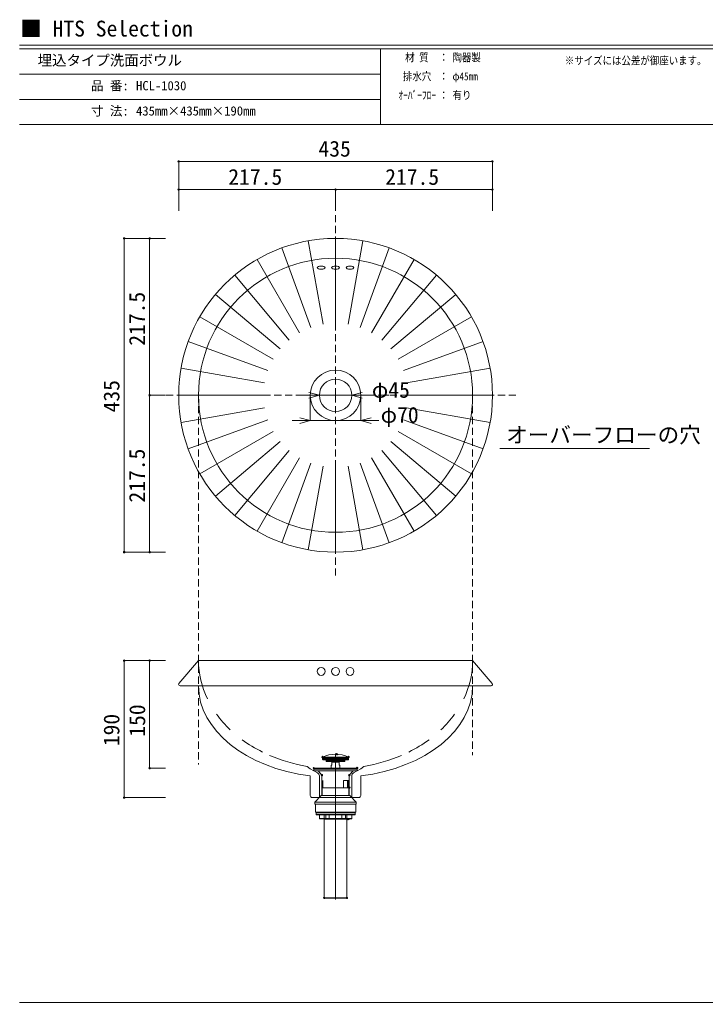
# Model space of a CAD drawing. Units: millimetres at full size, sheet at 1:5. Extents: x -1002 to 1002, y -687 to 676.
# Drawn here: x -1002 to -52, y -687 to 676 of the extents above; entities that cross this region are included whole.
import ezdxf
from ezdxf.enums import TextEntityAlignment as Align

# ---------------------------------------------------------------- set-up
doc = ezdxf.new("R2010")
doc.units = ezdxf.units.MM
doc.header["$LTSCALE"] = 5
doc.header["$PDMODE"] = 32
doc.header["$PDSIZE"] = 2
doc.linetypes.add('DASHED1', pattern=[1.8, 1.2, -0.6])
doc.linetypes.add('DASHED2', pattern=[3, 2, -1])
doc.layers.add('F-0', color=7, linetype='Continuous', lineweight=15)
doc.styles.add('ＭＳ ゴシック', font='')
doc.styles.get('ＭＳ ゴシック').set_extended_font_data('MS Gothic')

msp = doc.modelspace()

# ---------------------------------------------------------------- linework, layer by layer
at = {"layer": 'F-0'}
for p, q in [((1002.034, 640.036), (-1002.086, 640.036)), ((1002.034, 635.036), (-1002.086, 635.036)), ((-502.086, 635.036), (-502.086, 530.036)), ((-502.086, 600.036), (-1002.086, 600.036)), ((-502.086, 565.036), (-1002.086, 565.036)), ((1002.034, 530.036), (-1002.086, 530.036)), ((-781.653, 479.005), (-346.653, 479.005)), ((-781.653, 479.005), (-781.653, 410.488)), ((-346.653, 479.005), (-346.653, 410.488)), ((-781.653, 439.95), (-564.153, 439.95)), ((-781.653, 439.95), (-781.653, 410.488)), ((-564.153, 439.95), (-564.153, 410.488)), ((-564.153, 439.95), (-346.653, 439.95)), ((-346.653, 439.95), (-346.653, 410.488)), ((-857.215, 372.186), (-857.215, -62.814)), ((-857.215, 372.186), (-799.99, 372.186)), ((-821.915, 372.186), (-821.915, 154.686)), ((-821.915, 372.186), (-799.99, 372.186)), ((-581.518, 253.167), (-601.922, 368.882)), ((-564.153, 254.686), (-564.153, 372.186)), ((-546.788, 253.167), (-526.385, 368.882)), ((-598.355, 248.656), (-638.542, 359.07)), ((-529.951, 248.656), (-489.764, 359.07)), ((-614.153, 241.289), (-672.903, 343.047)), ((-514.153, 241.289), (-455.403, 343.047)), ((-628.432, 231.291), (-703.959, 321.301)), ((-499.874, 231.291), (-424.347, 321.301)), ((-640.757, 218.965), (-730.768, 294.493)), ((-487.549, 218.965), (-397.538, 294.493)), ((-650.756, 204.686), (-752.514, 263.436)), ((-477.551, 204.686), (-375.793, 263.436)), ((-658.122, 188.888), (-768.536, 229.076)), ((-470.184, 188.888), (-359.77, 229.076)), ((-662.634, 172.051), (-778.349, 192.455)), ((-465.672, 172.051), (-349.957, 192.455)), ((-821.915, 154.686), (-799.99, 154.686)), ((-821.915, 154.686), (-821.915, -62.814)), ((-664.153, 154.686), (-781.653, 154.686)), ((-586.653, 154.686), (-611.653, 154.686)), ((-586.653, 154.686), (-601.142, 158.569)), ((-586.653, 154.686), (-601.142, 150.804)), ((-599.153, 119.686), (-599.153, 154.686)), ((-586.653, 154.686), (-541.653, 154.686)), ((-541.653, 154.686), (-527.164, 158.569)), ((-541.653, 154.686), (-516.653, 154.686)), ((-541.653, 154.686), (-527.164, 150.804)), ((-529.153, 119.686), (-529.153, 154.686)), ((-464.153, 154.686), (-346.653, 154.686)), ((-662.634, 137.322), (-778.349, 116.918)), ((-465.672, 137.322), (-349.957, 116.918)), ((-599.153, 119.686), (-613.642, 123.569)), ((-529.153, 119.686), (-514.664, 123.569)), ((-658.122, 120.484), (-768.536, 80.297)), ((-599.153, 119.686), (-624.153, 119.686)), ((-599.153, 119.686), (-613.642, 115.804)), ((-599.153, 119.686), (-529.153, 119.686)), ((-529.153, 119.686), (-504.153, 119.686)), ((-529.153, 119.686), (-514.664, 115.804)), ((-470.184, 120.484), (-359.77, 80.297)), ((-650.756, 104.686), (-752.514, 45.936)), ((-477.551, 104.686), (-375.793, 45.936)), ((-640.757, 90.408), (-730.768, 14.88)), ((-487.549, 90.408), (-397.538, 14.88)), ((-628.432, 78.082), (-703.959, -11.928)), ((-499.874, 78.082), (-424.347, -11.928)), ((-336.683, 80.848), (-129.075, 80.848)), ((-614.153, 68.084), (-672.903, -33.674)), ((-598.355, 60.717), (-638.542, -49.697)), ((-581.518, 56.206), (-601.922, -59.509)), ((-564.153, 54.686), (-564.153, -62.814)), ((-546.788, 56.206), (-526.385, -59.509)), ((-529.951, 60.717), (-489.764, -49.697)), ((-514.153, 68.084), (-455.403, -33.674)), ((-857.215, -62.814), (-799.99, -62.814)), ((-821.915, -62.814), (-799.99, -62.814)), ((-857.215, -213.142), (-857.215, -403.142)), ((-857.215, -213.142), (-799.99, -213.142)), ((-821.915, -213.142), (-821.915, -362.414)), ((-821.915, -213.142), (-799.99, -213.142)), ((-781.323, -244.841), (-754.153, -213.142)), ((-564.153, -213.142), (-754.153, -213.142)), ((-564.153, -213.142), (-374.153, -213.142)), ((-346.983, -244.841), (-374.153, -213.142)), ((-779.805, -248.142), (-564.153, -248.142)), ((-348.501, -248.142), (-564.153, -248.142)), ((-582.153, -347.064), (-546.153, -347.064)), ((-582.153, -347.064), (-582.153, -348.064)), ((-582.153, -348.064), (-546.153, -348.064)), ((-582.153, -348.764), (-546.153, -348.764)), ((-582.153, -350.064), (-582.153, -348.764)), ((-582.153, -350.064), (-546.153, -350.064)), ((-581.953, -348.564), (-546.353, -348.564)), ((-581.653, -350.564), (-546.653, -350.564)), ((-577.153, -348.564), (-577.153, -348.064)), ((-577.153, -352.064), (-577.153, -350.564)), ((-577.153, -352.064), (-551.153, -352.064)), ((-577.153, -352.064), (-551.153, -352.064)), ((-577.153, -352.064), (-577.153, -353.064)), ((-577.153, -353.064), (-551.153, -353.064)), ((-569.153, -358.064), (-569.153, -353.069)), ((-559.153, -354.064), (-569.153, -354.064)), ((-564.153, -544.509), (-564.153, -342.072)), ((-559.153, -358.064), (-559.153, -353.069)), ((-551.153, -348.564), (-551.153, -348.064)), ((-551.153, -352.064), (-551.153, -350.564)), ((-551.153, -352.064), (-551.153, -353.064)), ((-546.153, -347.064), (-546.153, -348.064)), ((-546.153, -350.064), (-546.153, -348.764)), ((-821.915, -362.414), (-799.99, -362.414)), ((-603.482, -359.893), (-599.292, -363.064)), ((-589.21, -368.71), (-599.292, -363.064)), ((-594.153, -362.414), (-534.153, -362.414)), ((-594.153, -363.714), (-594.153, -362.414)), ((-594.153, -363.714), (-534.153, -363.714)), ((-592.671, -363.942), (-594.153, -363.714)), ((-592.671, -363.942), (-594.153, -363.714)), ((-594.153, -363.942), (-534.153, -363.942)), ((-594.153, -365.942), (-594.153, -363.942)), ((-594.153, -365.942), (-534.153, -365.942)), ((-583.153, -372.043), (-588.403, -365.942)), ((-570.053, -358.064), (-569.153, -358.064)), ((-570.053, -362.414), (-570.053, -358.064)), ((-559.153, -358.064), (-558.253, -358.064)), ((-558.253, -362.414), (-558.253, -358.064)), ((-545.153, -372.043), (-539.903, -365.942)), ((-539.096, -368.71), (-529.014, -363.064)), ((-535.635, -363.942), (-534.153, -363.714)), ((-535.635, -363.942), (-534.153, -363.714)), ((-534.153, -363.714), (-534.153, -362.414)), ((-534.153, -365.942), (-534.153, -363.942)), ((-529.014, -363.064), (-524.824, -359.893)), ((-599.153, -400.142), (-599.153, -373.142)), ((-586.653, -373.073), (-586.653, -403.142)), ((-583.153, -379.414), (-583.153, -372.043)), ((-583.153, -379.414), (-583.153, -372.043)), ((-583.153, -373.843), (-583.153, -390.21)), ((-581.852, -389.414), (-581.852, -379.414)), ((-553.28, -379.414), (-545.153, -379.414)), ((-553.28, -389.414), (-553.28, -379.414)), ((-547.851, -389.414), (-547.851, -379.414)), ((-546.454, -389.414), (-546.454, -379.414)), ((-545.153, -379.414), (-545.153, -372.043)), ((-545.153, -373.843), (-545.153, -390.21)), ((-541.653, -373.073), (-541.653, -403.142)), ((-529.153, -400.142), (-529.153, -373.142)), ((-545.153, -389.414), (-583.153, -389.414)), ((-583.153, -395.414), (-583.153, -389.414)), ((-583.153, -395.414), (-583.153, -389.414)), ((-582.653, -389.414), (-582.653, -395.414)), ((-545.653, -389.414), (-545.653, -395.414)), ((-545.153, -395.414), (-545.153, -389.414)), ((-857.215, -403.142), (-799.99, -403.142)), ((-596.153, -403.142), (-564.153, -403.142)), ((-592.844, -409.351), (-583.903, -400.41)), ((-583.903, -400.41), (-544.403, -400.41)), ((-583.153, -395.414), (-583.153, -400.41)), ((-582.653, -395.414), (-582.653, -400.41)), ((-532.153, -403.142), (-564.153, -403.142)), ((-545.653, -395.414), (-545.653, -400.41)), ((-545.153, -395.414), (-545.153, -400.41)), ((-535.462, -409.351), (-544.403, -400.41)), ((-535.403, -409.492), (-592.903, -409.492)), ((-592.903, -412.41), (-592.903, -409.492)), ((-592.903, -412.41), (-535.403, -412.41)), ((-535.462, -409.351), (-592.844, -409.351)), ((-592.153, -412.41), (-592.153, -423.41)), ((-536.153, -412.41), (-536.153, -423.41)), ((-535.403, -412.41), (-535.403, -409.492)), ((-536.153, -423.41), (-592.153, -423.41)), ((-591.153, -424.41), (-537.153, -424.41)), ((-591.153, -426.51), (-537.153, -426.51)), ((-590.653, -427.01), (-537.653, -427.01)), ((-590.403, -424.41), (-590.403, -423.41)), ((-586.653, -427.01), (-586.653, -431.91)), ((-586.653, -431.91), (-541.653, -431.91)), ((-586.473, -431.91), (-586.473, -427.01)), ((-542.153, -432.41), (-586.153, -432.41)), ((-579.903, -427.414), (-579.903, -542.214)), ((-579.903, -432.91), (-548.403, -432.91)), ((-579.653, -432.91), (-579.653, -432.41)), ((-577.773, -431.91), (-577.773, -427.01)), ((-572.853, -431.91), (-572.853, -427.01)), ((-555.453, -431.91), (-555.453, -427.01)), ((-550.533, -431.91), (-550.533, -427.01)), ((-548.653, -432.91), (-548.653, -432.41)), ((-548.403, -427.414), (-548.403, -542.214)), ((-541.833, -431.91), (-541.833, -427.01)), ((-541.653, -427.01), (-541.653, -431.91)), ((-537.903, -424.41), (-537.903, -423.41)), ((-579.903, -542.214), (-548.403, -542.214)), ((-579.703, -542.414), (-579.903, -542.214)), ((-579.703, -542.414), (-548.603, -542.414)), ((-548.603, -542.414), (-548.403, -542.214)), ((-1002.086, -687.064), (1002.034, -687.064))]:
    msp.add_line(p, q, dxfattribs=at)
at = {"layer": 'F-0', "linetype": 'DASHED2'}
for p, q in [((-564.153, 154.686), (-564.153, 404.686)), ((-564.153, 154.686), (-814.153, 154.686)), ((-754.153, 154.686), (-754.153, -357.352)), ((-564.153, 154.686), (-564.153, -95.314)), ((-564.153, 154.686), (-314.153, 154.686)), ((-374.153, 154.686), (-374.153, -344.525))]:
    msp.add_line(p, q, dxfattribs=at)
at = {"layer": 'F-0', "linetype": 'DASHED1'}
msp.add_line((-514.153, 154.686), (-478.829, 154.686), dxfattribs=at)
at = {"layer": 'F-0'}
for points in [[(-591.153, -424.41), (-591.153, -426.51), (-591.153, -424.41)], [(-586.473, -431.91), (-586.473, -431.928), (-586.472, -431.946), (-586.47, -431.964), (-586.468, -431.982), (-586.465, -432), (-586.461, -432.018), (-586.457, -432.035), (-586.453, -432.053), (-586.447, -432.07), (-586.441, -432.088), (-586.434, -432.105), (-586.427, -432.122), (-586.419, -432.138), (-586.411, -432.155), (-586.402, -432.171), (-586.392, -432.186), (-586.382, -432.201), (-586.371, -432.216), (-586.36, -432.231), (-586.348, -432.245), (-586.336, -432.258), (-586.323, -432.271), (-586.31, -432.284), (-586.296, -432.296), (-586.282, -432.308), (-586.267, -432.319), (-586.252, -432.329), (-586.237, -432.339), (-586.221, -432.348), (-586.205, -432.357), (-586.189, -432.365), (-586.173, -432.372)], [(-586.148, -432.382), (-586.142, -432.384), (-586.135, -432.386), (-586.129, -432.388), (-586.122, -432.39), (-586.116, -432.392), (-586.109, -432.394), (-586.103, -432.396), (-586.096, -432.397), (-586.09, -432.399), (-586.083, -432.4), (-586.076, -432.401), (-586.07, -432.403), (-586.063, -432.404), (-586.056, -432.405), (-586.05, -432.406), (-586.043, -432.406), (-586.036, -432.407), (-586.03, -432.408), (-586.023, -432.408), (-586.016, -432.409), (-586.01, -432.409), (-586.003, -432.409), (-585.996, -432.41), (-585.989, -432.41)], [(-577.773, -431.91), (-577.773, -431.924), (-577.773, -431.938), (-577.772, -431.953), (-577.771, -431.967), (-577.769, -431.982), (-577.767, -431.996), (-577.765, -432.01), (-577.763, -432.025), (-577.76, -432.039), (-577.757, -432.053), (-577.754, -432.067), (-577.75, -432.081), (-577.746, -432.095), (-577.741, -432.109), (-577.737, -432.122), (-577.732, -432.136), (-577.726, -432.149), (-577.72, -432.163), (-577.714, -432.176), (-577.708, -432.189), (-577.701, -432.202), (-577.694, -432.214), (-577.686, -432.227), (-577.679, -432.239), (-577.67, -432.251), (-577.662, -432.262), (-577.653, -432.274), (-577.643, -432.285), (-577.634, -432.296), (-577.624, -432.306), (-577.613, -432.316), (-577.602, -432.326), (-577.591, -432.335), (-577.58, -432.344), (-577.568, -432.353), (-577.556, -432.361), (-577.543, -432.368), (-577.531, -432.375), (-577.518, -432.381)], [(-577.518, -432.381), (-577.504, -432.387), (-577.49, -432.392), (-577.477, -432.397), (-577.462, -432.4), (-577.448, -432.404), (-577.434, -432.406), (-577.42, -432.408), (-577.405, -432.409), (-577.391, -432.41)], [(-572.853, -431.91), (-572.853, -431.919), (-572.853, -431.928), (-572.853, -431.938), (-572.853, -431.947), (-572.852, -431.956), (-572.852, -431.966), (-572.852, -431.975), (-572.852, -431.984), (-572.851, -431.994), (-572.851, -432.003), (-572.851, -432.012), (-572.85, -432.022), (-572.85, -432.031), (-572.849, -432.04), (-572.849, -432.05), (-572.848, -432.059), (-572.848, -432.068), (-572.847, -432.078), (-572.846, -432.087), (-572.846, -432.096), (-572.845, -432.106), (-572.844, -432.115), (-572.843, -432.124), (-572.842, -432.133), (-572.841, -432.143), (-572.84, -432.152), (-572.839, -432.161), (-572.838, -432.17), (-572.837, -432.18), (-572.836, -432.189), (-572.835, -432.198), (-572.833, -432.207), (-572.832, -432.217), (-572.83, -432.226), (-572.829, -432.235), (-572.827, -432.244), (-572.825, -432.254), (-572.823, -432.263), (-572.822, -432.272)], [(-572.822, -432.272), (-572.819, -432.281), (-572.817, -432.291), (-572.815, -432.3), (-572.813, -432.309), (-572.81, -432.318), (-572.808, -432.326), (-572.805, -432.335), (-572.802, -432.344), (-572.799, -432.352), (-572.795, -432.361), (-572.791, -432.37), (-572.787, -432.379), (-572.781, -432.388), (-572.775, -432.397), (-572.768, -432.403), (-572.761, -432.408), (-572.752, -432.41)], [(-555.485, -432.272), (-555.487, -432.281), (-555.489, -432.291), (-555.491, -432.3), (-555.493, -432.309), (-555.496, -432.318), (-555.498, -432.326), (-555.501, -432.335), (-555.504, -432.344), (-555.507, -432.352), (-555.511, -432.361), (-555.515, -432.37), (-555.519, -432.379), (-555.525, -432.388), (-555.531, -432.397), (-555.538, -432.403), (-555.546, -432.408), (-555.554, -432.41)], [(-555.453, -431.91), (-555.453, -431.919), (-555.453, -431.928), (-555.453, -431.938), (-555.453, -431.947), (-555.454, -431.956), (-555.454, -431.966), (-555.454, -431.975), (-555.454, -431.984), (-555.455, -431.994), (-555.455, -432.003), (-555.455, -432.012), (-555.456, -432.022), (-555.456, -432.031), (-555.457, -432.04), (-555.457, -432.05), (-555.458, -432.059), (-555.458, -432.068), (-555.459, -432.078), (-555.46, -432.087), (-555.46, -432.096), (-555.461, -432.106), (-555.462, -432.115), (-555.463, -432.124), (-555.464, -432.133), (-555.465, -432.143), (-555.466, -432.152), (-555.467, -432.161), (-555.468, -432.17), (-555.469, -432.18), (-555.47, -432.189), (-555.471, -432.198), (-555.473, -432.207), (-555.474, -432.217), (-555.476, -432.226), (-555.477, -432.235), (-555.479, -432.244), (-555.481, -432.254), (-555.483, -432.263), (-555.485, -432.272)], [(-550.789, -432.381), (-550.802, -432.387), (-550.816, -432.392), (-550.83, -432.397), (-550.844, -432.4), (-550.858, -432.404), (-550.872, -432.406), (-550.887, -432.408), (-550.901, -432.409), (-550.915, -432.41)], [(-550.533, -431.91), (-550.533, -431.924), (-550.534, -431.938), (-550.534, -431.953), (-550.536, -431.967), (-550.537, -431.982), (-550.539, -431.996), (-550.541, -432.01), (-550.543, -432.025), (-550.546, -432.039), (-550.549, -432.053), (-550.552, -432.067), (-550.556, -432.081), (-550.56, -432.095), (-550.565, -432.109), (-550.569, -432.122), (-550.574, -432.136), (-550.58, -432.149), (-550.586, -432.163), (-550.592, -432.176), (-550.598, -432.189), (-550.605, -432.202), (-550.612, -432.214), (-550.62, -432.227), (-550.628, -432.239), (-550.636, -432.251), (-550.644, -432.262), (-550.653, -432.274), (-550.663, -432.285), (-550.672, -432.296), (-550.682, -432.306), (-550.693, -432.316), (-550.704, -432.326), (-550.715, -432.335), (-550.726, -432.344), (-550.738, -432.353), (-550.75, -432.361), (-550.763, -432.368), (-550.775, -432.375), (-550.789, -432.381)], [(-542.158, -432.382), (-542.165, -432.384), (-542.171, -432.386), (-542.177, -432.388), (-542.184, -432.39), (-542.19, -432.392), (-542.197, -432.394), (-542.203, -432.396), (-542.21, -432.397), (-542.216, -432.399), (-542.223, -432.4), (-542.23, -432.401), (-542.236, -432.403), (-542.243, -432.404), (-542.25, -432.405), (-542.256, -432.406), (-542.263, -432.406), (-542.27, -432.407), (-542.276, -432.408), (-542.283, -432.408), (-542.29, -432.409), (-542.297, -432.409), (-542.303, -432.409), (-542.31, -432.41), (-542.317, -432.41)], [(-541.833, -431.91), (-541.833, -431.928), (-541.834, -431.946), (-541.836, -431.964), (-541.838, -431.982), (-541.841, -432), (-541.845, -432.018), (-541.849, -432.035), (-541.854, -432.053), (-541.859, -432.07), (-541.865, -432.088), (-541.872, -432.105), (-541.879, -432.122), (-541.887, -432.138), (-541.895, -432.155), (-541.904, -432.171), (-541.914, -432.186), (-541.924, -432.201), (-541.935, -432.216), (-541.946, -432.231), (-541.958, -432.245), (-541.97, -432.258), (-541.983, -432.271), (-541.997, -432.284), (-542.01, -432.296), (-542.024, -432.308), (-542.039, -432.319), (-542.054, -432.329), (-542.069, -432.339), (-542.085, -432.348), (-542.101, -432.357), (-542.117, -432.365), (-542.133, -432.372)], [(-537.153, -424.41), (-537.153, -426.51), (-537.153, -424.41)]]:
    msp.add_lwpolyline(points, dxfattribs=at)
for centre, radius in [((-564.153, 154.686), 217.5), ((-564.153, 154.686), 190), ((-564.153, 154.686), 35), ((-564.153, 154.686), 22.5), ((-584.153, -228.142), 5.5), ((-564.153, -228.142), 5.5), ((-544.153, -228.142), 5.5)]:
    msp.add_circle(centre, radius, dxfattribs=at)
for centre, radius, start, end in [((-779.805, -246.142), 2, 139.39871, 270), ((-348.501, -246.142), 2, 270, 40.60129), ((-564.153, -385.564), 42.5, 64.94238, 115.05762), ((-581.953, -348.764), 0.2, 90, 180), ((-581.653, -350.064), 0.5, 180, 270), ((-546.653, -350.064), 0.5, 270, 0), ((-546.353, -348.764), 0.2, 0, 90), ((-591.653, -373.073), 5, 0, 60.75117), ((-536.653, -373.073), 5, 119.24883, 180), ((-596.153, -400.142), 3, 180, 270), ((-532.153, -400.142), 3, 270, 0), ((-592.703, -409.492), 0.2, 135, 180), ((-535.603, -409.492), 0.2, 0, 45), ((-590.653, -426.51), 0.5, 180, 270), ((-586.153, -431.91), 0.5, 180, 270), ((-585.99, -431.939), 0.47, 247.09102, 250.33614), ((-542.316, -431.939), 0.47, 289.66386, 292.90898), ((-542.153, -431.91), 0.5, 270, 0), ((-537.653, -426.51), 0.5, 270, 0)]:
    msp.add_arc(centre, radius, start, end, dxfattribs=at)
for centre in [(-584.153, 331.686), (-564.153, 331.686), (-544.153, 331.686)]:
    msp.add_ellipse(centre, major_axis=(5.5, 0), ratio=0.4, dxfattribs=at)
for centre, major_axis, ratio, start_param, end_param in [((-564.153, -213.142), (190, 0), 0.789474, 3.14159265, 3.50468438), ((-564.153, -213.142), (-190, 0), 0.789474, 2.77850092, 3.14159265), ((-564.153, -248.142), (-190, 0), 0.66935, 6.28318531, 7.66870859), ((-564.153, -248.142), (190, 0), 0.66935, 4.89766202, 6.28318531), ((-564.153, -213.142), (190, 0), 0.789474, 3.65979985, 3.83682429), ((-564.153, -213.142), (-190, 0), 0.789474, 2.44636102, 2.62338546), ((-564.153, -213.142), (190, 0), 0.789474, 3.96224298, 4.14875759), ((-564.153, -213.142), (-190, 0), 0.789474, 2.13442771, 2.32094232), ((-564.153, -213.142), (190, 0), 0.789474, 4.21068976, 4.50388564), ((-564.153, -213.142), (-190, 0), 0.789474, 1.77929967, 2.07249554)]:
    msp.add_ellipse(centre, major_axis=major_axis, ratio=ratio, start_param=start_param, end_param=end_param, dxfattribs=at)
for p in [(-781.653, 479.005), (-346.653, 479.005), (-781.653, 439.95), (-564.153, 439.95), (-346.653, 439.95), (-857.215, 372.186), (-821.915, 372.186), (-821.915, 154.686), (-857.215, -62.814), (-821.915, -62.814), (-857.215, -213.142), (-821.915, -213.142), (-582.153, -346.907), (-562.296, -343.064), (-546.153, -346.907), (-821.915, -362.414), (-594.153, -362.414), (-534.153, -362.085), (-583.153, -372.043), (-545.153, -372.043), (-545.153, -389.21), (-857.215, -403.142), (-546.546, -432.91), (-579.903, -542.214), (-548.403, -542.214)]:
    msp.add_point(p, dxfattribs=at)

# ---------------------------------------------------------------- texts
at = {"layer": 'F-0', "style": 'ＭＳ ゴシック'}
for s, height, p in [('■ HTS Selection', 21.99, (-1001.367, 645.583)), ('埋込タイプ洗面ボウル', 14.66, (-977.086, 607.536)), ('品 番:', 12.83, (-903.336, 573.786)), ('HCL-1030', 12.83, (-840.774, 573.786)), ('寸 法:', 12.83, (-903.336, 538.786)), ('435mm×435mm×190mm', 12.83, (-840.774, 538.786)), ('435', 21.99, (-587.903, 479.005)), ('217.5', 21.99, (-712.903, 439.95)), ('217.5', 21.99, (-495.403, 439.95)), ('φ45', 21.99, (-513.837, 144.716)), ('φ70', 21.99, (-501.634, 110.037)), ('オーバーフローの穴', 21.99, (-327.776, 82.218))]:
    msp.add_text(s, height=height, dxfattribs=at).set_placement(p, align=Align.BOTTOM_LEFT)
at = {"layer": 'F-0', "style": 'ＭＳ ゴシック', "width": 0.85}
for s, p in [('材 質', (-467.711, 614.411)), ('：', (-420.836, 614.411)), ('陶器製', (-402.086, 614.411)), ('※サイズには公差が御座います。', (-246.359, 610.036)), ('排水穴', (-470.836, 588.161)), ('：', (-420.836, 588.161)), ('φ45mm', (-402.086, 588.161)), ('ｵｰﾊﾞｰﾌﾛｰ', (-477.086, 561.911)), ('：', (-420.836, 561.911)), ('有り', (-402.086, 561.911))]:
    msp.add_text(s, height=11, dxfattribs=at).set_placement(p, align=Align.BOTTOM_LEFT)
at = {"layer": 'F-0', "style": 'ＭＳ ゴシック'}
for s, p in [('217.5', (-821.915, 223.436)), ('435', (-857.215, 130.936)), ('217.5', (-821.915, 5.936)), ('150', (-821.55, -318.759)), ('190', (-857.215, -331.892))]:
    msp.add_text(s, height=21.99, rotation=90, dxfattribs=at).set_placement(p, align=Align.BOTTOM_LEFT)

doc.saveas('drawing.dxf')
